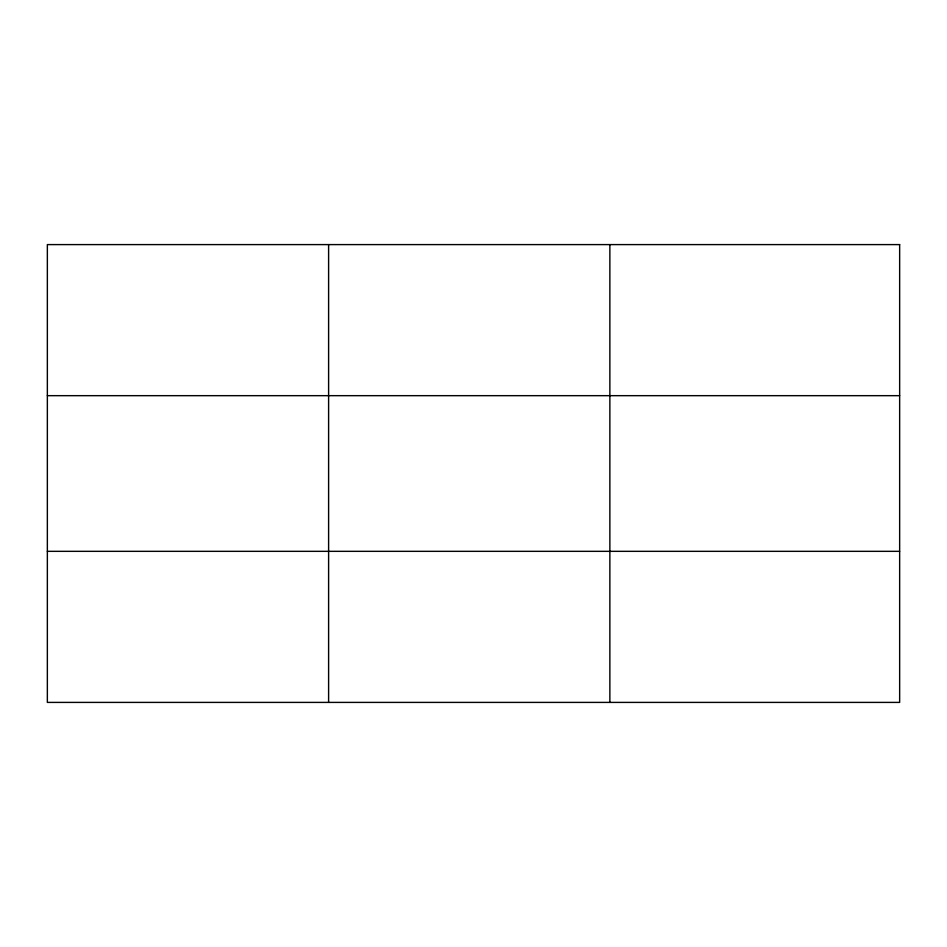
<?xml version="1.0" encoding="UTF-8"?>
<svg xmlns="http://www.w3.org/2000/svg" width="947" height="947" viewBox="0 0 947 947"><rect width="100%" height="100%" fill="white"/><g stroke="black" fill="none" stroke-linecap="round" stroke-linejoin="round"><path stroke-width="1.42" d="M328.609 702.402L328.609 244.598M609.868 702.402L609.868 244.598M47.35 395.668L899.65 395.668M47.35 551.332L899.65 551.332M899.65 244.598L899.65 702.402L47.35 702.402L47.35 244.598L899.65 244.598"/></g></svg>
